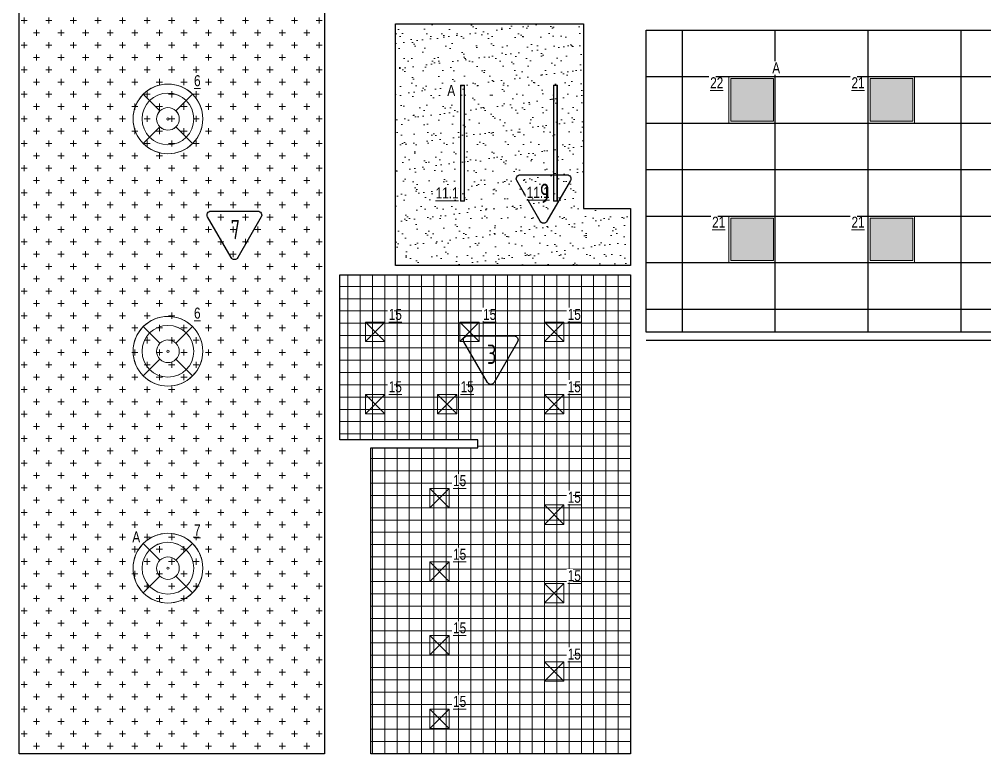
# Model space of a CAD drawing. Header units: millimetres. Extents: x -510890 to 418982, y -118257 to 141350.
# Drawn here: x 208036 to 220505, y 61656 to 71136 of the extents above; entities that cross this region are included whole.
import ezdxf

# ---------------------------------------------------------------- set-up
doc = ezdxf.new("R2010")
doc.units = ezdxf.units.MM
for name, color, linetype, lineweight in [('_ЭОМ_ОБЩ_Освещение_текст тип светильника', 172, 'Continuous', 50), ('_ЭОМ_светильник А', 1, 'Continuous', 35), ('_ЭОМ_светильник Р', 4, 'Continuous', 35), ('АР_Потолки_Штриховка', 252, 'Continuous', 0)]:
    doc.layers.add(name, color=color, linetype=linetype, lineweight=lineweight)
doc.layers.add('X-ref Light', color=250, linetype='Continuous')
doc.layers.add('АР_Потолок_Грильято_черный_50х50', color=7, linetype='Continuous', lineweight=5, true_color=0xfa3e00)
doc.layers.add('АР_Потолок_Покраска', color=7, linetype='Continuous', lineweight=5, true_color=0x007399)
doc.layers.get('X-ref Light').off()
doc.styles.add('ISOCPEUR', font='isocpeur.ttf', dxfattribs={"height": 800})
doc.styles.add('ГОСТ', font='cad.shx', dxfattribs={"width": 0.8})

# ---------------------------------------------------------------- blocks, each defined once
blk = doc.blocks.new('A$C4757d704')
at = {"true_color": 0xf8f6b0, "transparency": 33554687}
h = blk.add_hatch(color=51, dxfattribs=at)
h.dxf.hatch_style = 1
h.paths.add_polyline_path([(214, 686), (132, 768, 0.198841), (0, 450, 0.198983), (132, 132), (214, 214, -0.198912), (116, 450, -0.198912)])
edge = h.paths.add_edge_path()
edge.add_arc((450, 450), 334, 135, 180)
edge.add_arc((450, 450), 334, 180, 225)
edge.add_line((214, 214), (347, 347))
edge.add_ellipse((450, 450), major_axis=(-146, 0), ratio=1, start_angle=315, end_angle=405, ccw=False)
edge.add_line((347, 553), (214, 686))
edge = h.paths.add_edge_path()
edge.add_line((214, 686), (347, 553))
edge.add_ellipse((450, 450), major_axis=(-146, 0), ratio=1, start_angle=225, end_angle=315, ccw=False)
edge.add_line((553, 553), (686, 686))
edge.add_arc((450, 450), 334, 45, 135)
h.paths.add_polyline_path([(132, 768), (214, 686, -0.414214), (686, 686), (768, 768, 0.414374)])
h.paths.add_polyline_path([(768, 768), (686, 686, -0.198912), (784, 450, -0.198912), (686, 214), (768, 132, 0.198983), (900, 450, 0.198841)])
edge = h.paths.add_edge_path()
edge.add_line((686, 686), (553, 553))
edge.add_ellipse((450, 450), major_axis=(-146, 0), ratio=1, start_angle=495, end_angle=585, ccw=False)
edge.add_line((553, 347), (686, 214))
edge.add_arc((450, 450), 334, 315, 360)
edge.add_arc((450, 450), 334, 0, 45)
edge = h.paths.add_edge_path()
edge.add_ellipse((450, 450), major_axis=(-146, 0), ratio=1, start_angle=405, end_angle=495, ccw=False)
edge.add_line((347, 347), (214, 214))
edge.add_arc((450, 450), 334, 225, 315)
edge.add_line((686, 214), (553, 347))
h.paths.add_polyline_path([(768, 132), (686, 214, -0.414214), (214, 214), (132, 132, 0.414054)])
edge = h.paths.add_edge_path()
edge.add_ellipse((450, 450), major_axis=(-146, 0), ratio=1, start_angle=495, end_angle=585)
edge.add_ellipse((450, 450), major_axis=(-146, 0), ratio=1, start_angle=225, end_angle=315)
edge.add_ellipse((450, 450), major_axis=(-146, 0), ratio=1, start_angle=315, end_angle=405)
edge.add_ellipse((450, 450), major_axis=(-146, 0), ratio=1, start_angle=405, end_angle=495)
edge = h.paths.add_edge_path(flags=0)
edge.add_ellipse((450, 450), major_axis=(-14.6, 0), ratio=1, start_angle=0, end_angle=360)
edge = h.paths.add_edge_path(flags=16)
edge.add_ellipse((450, 450), major_axis=(-14.6, 0), ratio=1, start_angle=0, end_angle=360)
at = {"layer": 'АР_Потолки_Штриховка', "color": 18, "ltscale": 100, "true_color": 0x000000}
for points in [[(132, 768), (347, 553)], [(768, 768), (553, 553)], [(347, 347), (132, 132)], [(553, 347), (768, 132)]]:
    blk.add_lwpolyline(points, dxfattribs=at)
for radius in [450, 334]:
    blk.add_circle((450, 450), radius, dxfattribs=at)
for major_axis in [(-146, 0), (-146, 0), (-14.6, 0)]:
    blk.add_ellipse((450, 450), major_axis=major_axis, ratio=1, start_param=3.926991, end_param=10.210176, dxfattribs=at)
blk = doc.blocks.new('RVE-PLS5070-1500-P')
at = {"color": 0, "linetype": 'ByBlock', "lineweight": -2, "ltscale": 40}
for points in [[(750, -25), (-750, -25), (-750, 25), (750, 25)], [(745, -20), (-745, -20), (-745, 20), (745, 20)]]:
    blk.add_lwpolyline(points, close=True, dxfattribs=at)
blk = doc.blocks.new('RVE-SLIM-PRIME-595')
at = {"color": 0, "linetype": 'ByBlock', "lineweight": -2, "ltscale": 40}
for points in [[(300, -300), (-300, -300), (-300, 300), (300, 300)], [(275, -275), (-275, -275), (-275, 275), (275, 275)]]:
    blk.add_lwpolyline(points, close=True, dxfattribs=at)
blk = doc.blocks.new('светильник школа коридор')
at = {"color": 0, "linetype": 'ByBlock', "lineweight": -2}
for points in [[(-318, 318), (-103, 103)], [(318, 318), (103, 103)], [(-103, -103), (-318, -318)], [(103, -103), (318, -318)]]:
    blk.add_lwpolyline(points, dxfattribs=at)
blk.add_circle((0, 0), 334, dxfattribs=at)
for major_axis in [(-450, 0), (-146, 0), (-146, 0), (-14.6, 0)]:
    blk.add_ellipse((0, 0), major_axis=major_axis, ratio=1, start_param=3.926991, end_param=10.210176, dxfattribs=at)
blk = doc.blocks.new('40 НА 40 ГРИЛЬЯТО ДЛЯ 50')
at = {"color": 0, "linetype": 'ByBlock', "lineweight": -2, "ltscale": 100}
for points in [[(125, -125), (-125, -125), (-125, 125), (125, 125), (125, -125)], [(125, 125), (-125, -125)], [(-125, 125), (125, -125)]]:
    blk.add_lwpolyline(points, dxfattribs=at)
blk = doc.blocks.new('A$Cf9aa4cc4')
at = {"layer": 'АР_Потолки_Штриховка', "color": 18, "lineweight": 18, "ltscale": 100, "true_color": 0x000000}
for points in [[(2856, 3628), (2256, 3628), (2256, 4228), (2856, 4228)], [(2831, 3653), (2281, 3653), (2281, 4203), (2831, 4203)], [(4656, 3628), (4056, 3628), (4056, 4228), (4656, 4228)], [(4631, 3653), (4081, 3653), (4081, 4203), (4631, 4203)], [(2856, 1828), (2256, 1828), (2256, 2428), (2856, 2428)], [(2831, 1853), (2281, 1853), (2281, 2403), (2831, 2403)], [(4656, 1828), (4056, 1828), (4056, 2428), (4656, 2428)], [(4631, 1853), (4081, 1853), (4081, 2403), (4631, 2403)]]:
    blk.add_lwpolyline(points, close=True, dxfattribs=at)
at = {"layer": '_ЭОМ_светильник А', "color": 18, "lineweight": 18, "ltscale": 100, "true_color": 0x000000}
blk.add_blockref('RVE-SLIM-PRIME-595', (2556, 3928), dxfattribs=at)
at = {"layer": '_ЭОМ_светильник Р', "color": 18, "lineweight": 18, "ltscale": 100, "true_color": 0x000000}
for name, p in [('светильник школа коридор', (-4989, 3683)), ('RVE-SLIM-PRIME-595', (4356, 3928)), ('RVE-SLIM-PRIME-595', (2556, 2128)), ('RVE-SLIM-PRIME-595', (4356, 2128)), ('светильник школа коридор', (-4989, 683)), ('40 НА 40 ГРИЛЬЯТО ДЛЯ 50', (-2313, 934)), ('40 НА 40 ГРИЛЬЯТО ДЛЯ 50', (-1093, 934)), ('40 НА 40 ГРИЛЬЯТО ДЛЯ 50', (0, 934)), ('40 НА 40 ГРИЛЬЯТО ДЛЯ 50', (-2313, 0)), ('40 НА 40 ГРИЛЬЯТО ДЛЯ 50', (-1383, 0)), ('40 НА 40 ГРИЛЬЯТО ДЛЯ 50', (0, 0)), ('40 НА 40 ГРИЛЬЯТО ДЛЯ 50', (-1481, -1212)), ('40 НА 40 ГРИЛЬЯТО ДЛЯ 50', (0, -1426)), ('40 НА 40 ГРИЛЬЯТО ДЛЯ 50', (-1481, -2162)), ('40 НА 40 ГРИЛЬЯТО ДЛЯ 50', (0, -2439)), ('40 НА 40 ГРИЛЬЯТО ДЛЯ 50', (-1481, -3112)), ('40 НА 40 ГРИЛЬЯТО ДЛЯ 50', (0, -3451)), ('40 НА 40 ГРИЛЬЯТО ДЛЯ 50', (-1481, -4062))]:
    blk.add_blockref(name, p, dxfattribs=at)
at = {"layer": 'X-ref Light', "color": 18, "linetype": 'ByBlock', "lineweight": 18, "ltscale": 40, "true_color": 0x000000}
for p in [(-5439, 3233), (-5439, 233), (-5439, -2567)]:
    blk.add_blockref('A$C4757d704', p, dxfattribs=at)
at = {"layer": '_ЭОМ_ОБЩ_Освещение_текст тип светильника', "color": 18, "lineweight": 18, "ltscale": 40, "true_color": 0x000000, "char_height": 142.2, "width": 55.87, "attachment_point": 1, "style": 'ГОСТ', "bg_fill": 3, "box_fill_scale": 1.1, "bg_fill_color": 256, "bg_fill_transparency": 0}
for s, insert in [('{\\L22}', (2015, 4221)), ('{\\L11.1}', (-1531, 2798)), ('{\\L11.1}', (-355, 2806))]:
    blk.add_mtext(s, dxfattribs=dict(at, insert=insert))
at = {"layer": '_ЭОМ_светильник А', "color": 18, "lineweight": 18, "ltscale": 100, "true_color": 0x000000, "insert": (-1380, 4122), "char_height": 142, "width": 86.04, "attachment_point": 1, "style": 'ГОСТ', "bg_fill": 3, "box_fill_scale": 1.1, "bg_fill_color": 256, "bg_fill_transparency": 0}
blk.add_mtext('А', dxfattribs=at)
at = {"layer": '_ЭОМ_светильник А', "color": 18, "lineweight": 18, "ltscale": 100, "true_color": 0x000000, "rotation": 269.9999999999999}
blk.add_blockref('RVE-PLS5070-1500-P', (-1184, 3370), dxfattribs=at)
at = {"layer": '_ЭОМ_светильник Р', "color": 18, "lineweight": 18, "ltscale": 100, "true_color": 0x000000, "rotation": 269.9999999999999}
blk.add_blockref('RVE-PLS5070-1500-P', (16, 3370), dxfattribs=at)
at = {"layer": '_ЭОМ_ОБЩ_Освещение_текст тип светильника', "color": 18, "lineweight": 18, "ltscale": 40, "true_color": 0x000000, "char_height": 142.2, "width": 55.87, "attachment_point": 1, "style": 'ГОСТ', "bg_fill": 3, "box_fill_scale": 1.1, "bg_fill_color": 256, "bg_fill_transparency": 0}
for s, insert in [('{\\L6}', (-4652, 4247)), ('{\\L21}', (3840, 4221)), ('{\\L21}', (2040, 2421)), ('{\\L21}', (3840, 2421)), ('{\\L6}', (-4652, 1247)), ('{\\L15}', (-2137, 1230)), ('{\\L15}', (-918, 1230)), ('{\\L15}', (175, 1230)), ('{\\L15}', (-2137, 296)), ('{\\L15}', (-1208, 296)), ('{\\L15}', (175, 296)), ('{\\L15}', (-1306, -916)), ('{\\L15}', (175, -1130)), ('{\\L15}', (-1306, -1866)), ('{\\L15}', (175, -2143)), ('{\\L15}', (-1306, -2816)), ('{\\L15}', (175, -3155)), ('{\\L15}', (-1306, -3766))]:
    blk.add_mtext(s, dxfattribs=dict(at, insert=insert))
at = {"layer": '_ЭОМ_светильник А', "color": 18, "lineweight": 18, "ltscale": 100, "true_color": 0x000000, "char_height": 142, "width": 86.04, "attachment_point": 1, "style": 'ГОСТ', "bg_fill": 3, "box_fill_scale": 1.1, "bg_fill_color": 256, "bg_fill_transparency": 0}
for insert in [(2817, 4412), (-5449, -1642, 0)]:
    blk.add_mtext('А', dxfattribs=dict(at, insert=insert))
at = {"layer": '_ЭОМ_светильник А', "color": 18, "lineweight": 18, "ltscale": 100, "true_color": 0x000000}
blk.add_blockref('светильник школа коридор', (-4989, -2117), dxfattribs=at)
at = {"layer": '_ЭОМ_ОБЩ_Освещение_текст тип светильника', "color": 18, "lineweight": 18, "ltscale": 40, "true_color": 0x000000, "insert": (-4652, -1553), "char_height": 142.2, "width": 55.87, "attachment_point": 1, "style": 'ГОСТ', "bg_fill": 3, "box_fill_scale": 1.1, "bg_fill_color": 256, "bg_fill_transparency": 0}
blk.add_mtext('{\\L7}', dxfattribs=at)

msp = doc.modelspace()

# ---------------------------------------------------------------- hatches: boundary and pattern name
at = {"layer": 'АР_Потолки_Штриховка', "ltscale": 100, "true_color": 0xf8f6b0}
h = msp.add_hatch(color=51, dxfattribs=at)
h.dxf.hatch_style = 1
h.paths.add_polyline_path([(217225.6, 69820.6), (217775.6, 69820.6), (217775.6, 70370.6), (217225.6, 70370.6)])
h = msp.add_hatch(color=51, dxfattribs=at)
h.dxf.hatch_style = 1
h.paths.add_polyline_path([(219025.6, 69820.6), (219575.6, 69820.6), (219575.6, 70370.6), (219025.6, 70370.6)])
h = msp.add_hatch(color=51, dxfattribs=at)
h.dxf.hatch_style = 1
h.paths.add_polyline_path([(217225.6, 68020.7), (217775.6, 68020.7), (217775.6, 68570.7), (217225.6, 68570.7)])
h = msp.add_hatch(color=51, dxfattribs=at)
h.dxf.hatch_style = 1
h.paths.add_polyline_path([(219025.6, 68020.7), (219575.6, 68020.7), (219575.6, 68570.7), (219025.6, 68570.7)])
at = {"layer": 'АР_Потолок_Грильято_черный_50х50', "transparency": 33554559}
h = msp.add_hatch(dxfattribs=at)
h.set_pattern_fill('ANSI37', color=256, scale=50, angle=45)
h.set_pattern_definition([(90, (215930.62, 61655.68), (-158.75, 0), []), (180, (215930.62, 61655.68), (0, -158.75), [])])
h.paths.add_polyline_path([(212576.3, 65605.7), (213958.4, 65605.7), (213958.4, 65705.7), (212175.6, 65705.7), (212175.6, 67836.8), (215930.6, 67836.8), (215930.6, 61655.7), (212576.3, 61655.7)])
at = {"layer": 'АР_Потолок_Покраска'}
h = msp.add_hatch(dxfattribs=at)
h.set_pattern_fill('CROSS', color=256, scale=25)
h.set_pattern_definition([(0, (271876.31, -3e-11), (158.75, 158.75), [79.375, -238.125]), (90, (271916, -39.69), (-158.75, 158.75), [79.375, -238.125])])
h.paths.add_polyline_path([(208035.6, 75264), (211875.6, 75264), (211875.6, 73908.2), (211975.6, 73908.2), (211975.6, 71908.2), (211975.6, 61655.7), (208035.6, 61655.7)])
h = msp.add_hatch(dxfattribs=at)
h.set_pattern_fill('AR-SAND', color=256, scale=5)
h.set_pattern_definition([(37.5, (7403.85, 36206.84), (-8.00016, 244.70662), [0, -193.04, 0, -215.9, 0, -206.375]), (7.5, (7403.85, 36206.84), (224.76164, 358.41255), [0, -104.14, 0, -173.99, 0, -66.675]), (327.5, (7247.64, 36206.84), (395.49619, 0.7186), [0, -63.5, 0, -228.6, 0, -298.45]), (317.5, (7247.64, 36206.84), (381.7782, 111.46466), [0, -31.75, 0, -149.86, 0, -171.45])])
h.paths.add_polyline_path([(215322.4, 71075.7), (215322.4, 68695.7), (215930.6, 68695.7), (215930.6, 67956.8), (212895.5, 67957.2), (212895.5, 71076)])

# ---------------------------------------------------------------- linework, layer by layer
for points in [[(208035.6, 75264), (211875.6, 75264), (211875.6, 73908.2), (211975.6, 73908.2), (211975.6, 71908.2), (211975.6, 61655.7), (208035.6, 61655.7)], [(215322.4, 71075.7), (215322.4, 68695.7), (215930.6, 68695.7), (215930.6, 67956.8), (212895.5, 67957.2), (212895.5, 71076)], [(216130.6, 70995.7), (224270.6, 70995.7), (224270.6, 67095.7), (216130.6, 67095.7)], [(212576.3, 65605.7), (213958.4, 65605.7), (213958.4, 65705.7), (212175.6, 65705.7), (212175.6, 67836.8), (215930.6, 67836.8), (215930.6, 61655.7), (212576.3, 61655.7)]]:
    msp.add_lwpolyline(points, close=True)
for points in [[(216600.6, 67095.7), (216600.6, 70995.7)], [(217800.6, 67095.7), (217800.6, 70995.7)], [(219000.6, 67095.7), (219000.6, 70995.7)], [(220200.6, 67095.7), (220200.6, 70995.7)], [(216130.6, 70395.7), (224270.6, 70395.7)], [(216130.6, 69795.7), (224270.6, 69795.7)], [(216130.6, 69195.7), (224270.6, 69195.7)], [(216130.6, 68595.7), (224270.6, 68595.7)], [(216130.6, 67995.7), (224270.6, 67995.7)], [(216130.6, 67395.7), (224270.6, 67395.7)], [(216130.6, 66995.7), (224270.6, 66995.7)]]:
    msp.add_lwpolyline(points)
for points in [[(214505.3, 69128), (215111.5, 69128, -0.5773495), (215154.8, 69053), (214851.7, 68528, -0.5773541), (214765.1, 68528), (214462, 69053, -0.5773491), (214505.3, 69128, -0.0000017)], [(210510.8, 68659.4), (211117.1, 68659.4, -0.5773495), (211160.4, 68584.4), (210857.3, 68059.4, -0.5773541), (210770.7, 68059.4), (210467.5, 68584.4, -0.5773491), (210510.8, 68659.4, -0.0000017)], [(213822.2, 67048.7), (214428.5, 67048.7, -0.5773495), (214471.8, 66973.7), (214168.6, 66448.7, -0.5773541), (214082, 66448.7), (213778.9, 66973.7, -0.5773491), (213822.2, 67048.7, -0.0000017)]]:
    msp.add_lwpolyline(points, format="xyb")
at = {"layer": 'АР_Потолки_Штриховка', "color": 18, "ltscale": 100, "true_color": 0x000000}
for points in [[(217800.6, 69795.6), (217200.6, 69795.6), (217200.6, 70395.6), (217800.6, 70395.6)], [(217775.6, 69820.6), (217225.6, 69820.6), (217225.6, 70370.6), (217775.6, 70370.6)], [(219600.6, 69795.6), (219000.6, 69795.6), (219000.6, 70395.6), (219600.6, 70395.6)], [(219575.6, 69820.6), (219025.6, 69820.6), (219025.6, 70370.6), (219575.6, 70370.6)], [(217800.6, 67995.7), (217200.6, 67995.7), (217200.6, 68595.7), (217800.6, 68595.7)], [(219600.6, 67995.7), (219000.6, 67995.7), (219000.6, 68595.7), (219600.6, 68595.7)], [(217775.6, 68020.7), (217225.6, 68020.7), (217225.6, 68570.7), (217775.6, 68570.7)], [(219575.6, 68020.7), (219025.6, 68020.7), (219025.6, 68570.7), (219575.6, 68570.7)]]:
    msp.add_lwpolyline(points, close=True, dxfattribs=at)

# ---------------------------------------------------------------- block references
at = {"layer": 'X-ref Light', "linetype": 'ByBlock', "ltscale": 40}
for p in [(209505.4, 69400.5), (209505.4, 66400.5), (209505.4, 63600.5)]:
    msp.add_blockref('A$C4757d704', p, dxfattribs=at)

# ---------------------------------------------------------------- texts
at = {"char_height": 250, "width": 294.334, "attachment_point": 1, "style": 'ISOCPEUR'}
for s, insert in [('{\\W0.7;9}', (214759, 69015.9)), ('{\\W0.7;7}', (210764.5, 68547.3)), ('{\\W0.7;3}', (214075.9, 66936.6))]:
    msp.add_mtext(s, dxfattribs=dict(at, insert=insert))

# ---------------------------------------------------------------- next in the draw order: block references
at = {"layer": 'X-ref Light', "color": 18, "lineweight": 30, "true_color": 0x000000}
msp.add_blockref('A$Cf9aa4cc4', (214944.5, 66167.4), dxfattribs=at)

doc.saveas('drawing.dxf')
